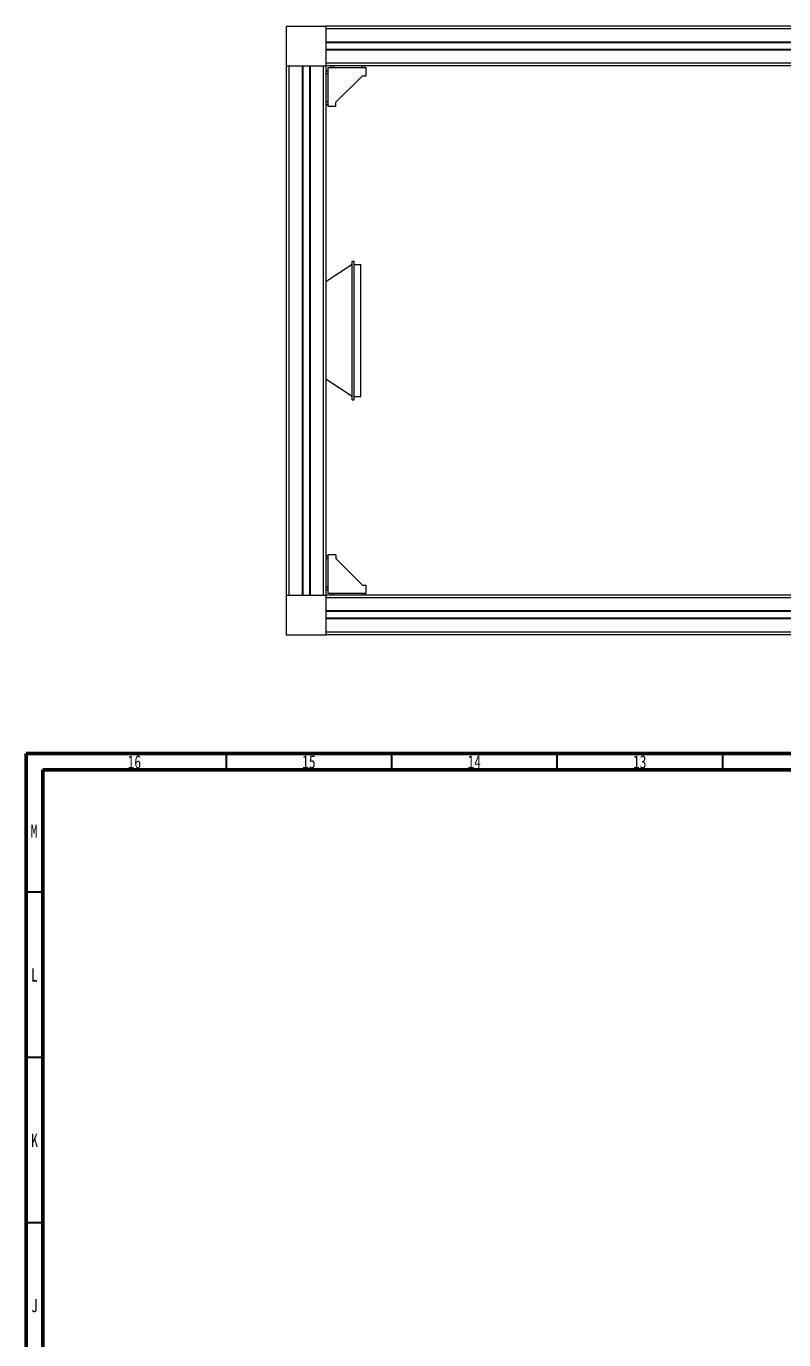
# Model space of a CAD drawing. Header units: millimetres. Extents: x 15 to 836, y 5 to 831.
# Drawn here: x 15 to 244, y 411.7 to 808.9 of the extents above; entities that cross this region are included whole.
import ezdxf

# ---------------------------------------------------------------- set-up
doc = ezdxf.new("R2010")
doc.units = ezdxf.units.MM
doc.styles.add('SLDTEXTSTYLE0', font='TXT', dxfattribs={"width": 0.75})

msp = doc.modelspace()

# ---------------------------------------------------------------- linework, layer by layer
at = {"color": 7, "linetype": 'Continuous', "lineweight": 25}
for p, q in [((93.58, 808.9), (93.58, 796.9)), ((93.58, 808.9), (105.58, 808.9)), ((105.58, 808.9), (105.58, 796.9)), ((465.58, 808.9), (105.58, 808.9)), ((465.58, 808.1), (105.58, 808.1)), ((105.58, 808.1), (105.58, 804.1)), ((465.58, 804.1), (105.58, 804.1)), ((465.58, 803.9), (105.58, 803.9)), ((465.58, 801.9), (105.58, 801.9)), ((465.58, 801.7), (105.58, 801.7)), ((105.58, 801.7), (105.58, 797.7)), ((93.58, 796.9), (105.58, 796.9)), ((93.58, 796.9), (93.58, 636.9)), ((94.38, 796.9), (94.38, 636.9)), ((94.38, 796.9), (98.38, 796.9)), ((98.38, 796.9), (98.38, 636.9)), ((98.58, 796.9), (98.58, 636.9)), ((100.58, 796.9), (100.58, 636.9)), ((100.78, 796.9), (100.78, 636.9)), ((100.78, 796.9), (104.78, 796.9)), ((104.78, 796.9), (104.78, 636.9)), ((465.58, 797.7), (105.58, 797.7)), ((105.58, 796.9), (105.58, 636.9)), ((465.58, 796.9), (105.58, 796.9)), ((106.18, 795.33), (105.58, 795.33)), ((106.18, 794.53), (105.58, 794.53)), ((117.78, 796.3), (106.18, 796.3)), ((106.18, 796.3), (106.18, 784.7)), ((107.16, 796.3), (107.16, 796.9)), ((107.96, 796.3), (107.96, 796.9)), ((116.51, 796.3), (116.51, 796.9)), ((117.31, 796.3), (117.31, 796.9)), ((117.78, 793.9), (117.78, 796.3)), ((108.58, 785.9), (116.58, 793.9)), ((116.58, 793.9), (117.78, 793.9)), ((106.18, 785.98), (105.58, 785.98)), ((106.18, 785.18), (105.58, 785.18)), ((106.18, 784.7), (108.58, 784.7)), ((108.58, 784.7), (108.58, 785.9)), ((113.5, 736.9), (105.58, 731.63)), ((113.5, 737.9), (114.1, 737.9)), ((113.5, 695.9), (113.5, 737.9)), ((114.1, 695.9), (114.1, 737.9)), ((114.1, 736.9), (116.1, 736.9)), ((116.1, 696.9), (116.1, 736.9)), ((113.5, 696.9), (105.58, 702.18)), ((113.5, 695.9), (114.1, 695.9)), ((114.1, 696.9), (116.1, 696.9)), ((106.18, 648.63), (105.58, 648.63)), ((106.18, 647.83), (105.58, 647.83)), ((106.18, 649.1), (106.18, 637.5)), ((108.58, 649.1), (106.18, 649.1)), ((108.58, 649.1), (108.58, 647.9)), ((108.58, 647.9), (116.58, 639.9)), ((116.58, 639.9), (117.78, 639.9)), ((117.78, 637.5), (117.78, 639.9)), ((93.58, 636.9), (93.58, 624.9)), ((93.58, 636.9), (105.58, 636.9)), ((94.38, 636.9), (98.38, 636.9)), ((100.78, 636.9), (104.78, 636.9)), ((106.18, 639.28), (105.58, 639.28)), ((106.18, 638.48), (105.58, 638.48)), ((105.58, 636.9), (105.58, 624.9)), ((465.58, 636.9), (105.58, 636.9)), ((465.58, 636.1), (105.58, 636.1)), ((105.58, 636.1), (105.58, 632.1)), ((106.18, 637.5), (117.78, 637.5)), ((107.16, 637.5), (107.16, 636.9)), ((107.96, 637.5), (107.96, 636.9)), ((116.51, 637.5), (116.51, 636.9)), ((117.31, 637.5), (117.31, 636.9)), ((465.58, 632.1), (105.58, 632.1)), ((465.58, 631.9), (105.58, 631.9)), ((465.58, 629.9), (105.58, 629.9)), ((105.58, 629.7), (105.58, 625.7)), ((465.58, 629.7), (105.58, 629.7)), ((93.58, 624.9), (105.58, 624.9)), ((465.58, 625.7), (105.58, 625.7)), ((465.58, 624.9), (105.58, 624.9))]:
    msp.add_line(p, q, dxfattribs=at)
at = {"color": 7, "linetype": 'Continuous', "lineweight": 70}
for p, q in [((15, 5), (15, 589)), ((15, 589), (836, 589)), ((20, 10), (20, 584)), ((20, 584), (831, 584))]:
    msp.add_line(p, q, dxfattribs=at)
at = {"color": 7, "linetype": 'Continuous', "lineweight": 35}
for p, q in [((75.5, 584), (75.5, 589)), ((125.5, 584), (125.5, 589)), ((175.5, 584), (175.5, 589)), ((225.5, 584), (225.5, 589)), ((20, 547), (15, 547)), ((20, 497), (15, 497)), ((20, 447), (15, 447))]:
    msp.add_line(p, q, dxfattribs=at)

# ---------------------------------------------------------------- texts
at = {"color": 7, "linetype": 'Continuous', "lineweight": 0, "attachment_point": 2, "style": 'SLDTEXTSTYLE0'}
for s, insert, char_height in [('16', (47.67, 588.45), 3.969), ('15', (100.42, 588.45), 3.969), ('14', (150.42, 588.45), 3.969), ('13', (200.42, 588.45), 3.969), ('M', (17.36, 567.49), 3.97), ('L', (17.45, 523.99), 3.97), ('K', (17.49, 473.99), 3.97), ('J', (17.47, 423.99), 3.97)]:
    msp.add_mtext(s, dxfattribs=dict(at, insert=insert, char_height=char_height))

doc.saveas('drawing.dxf')
